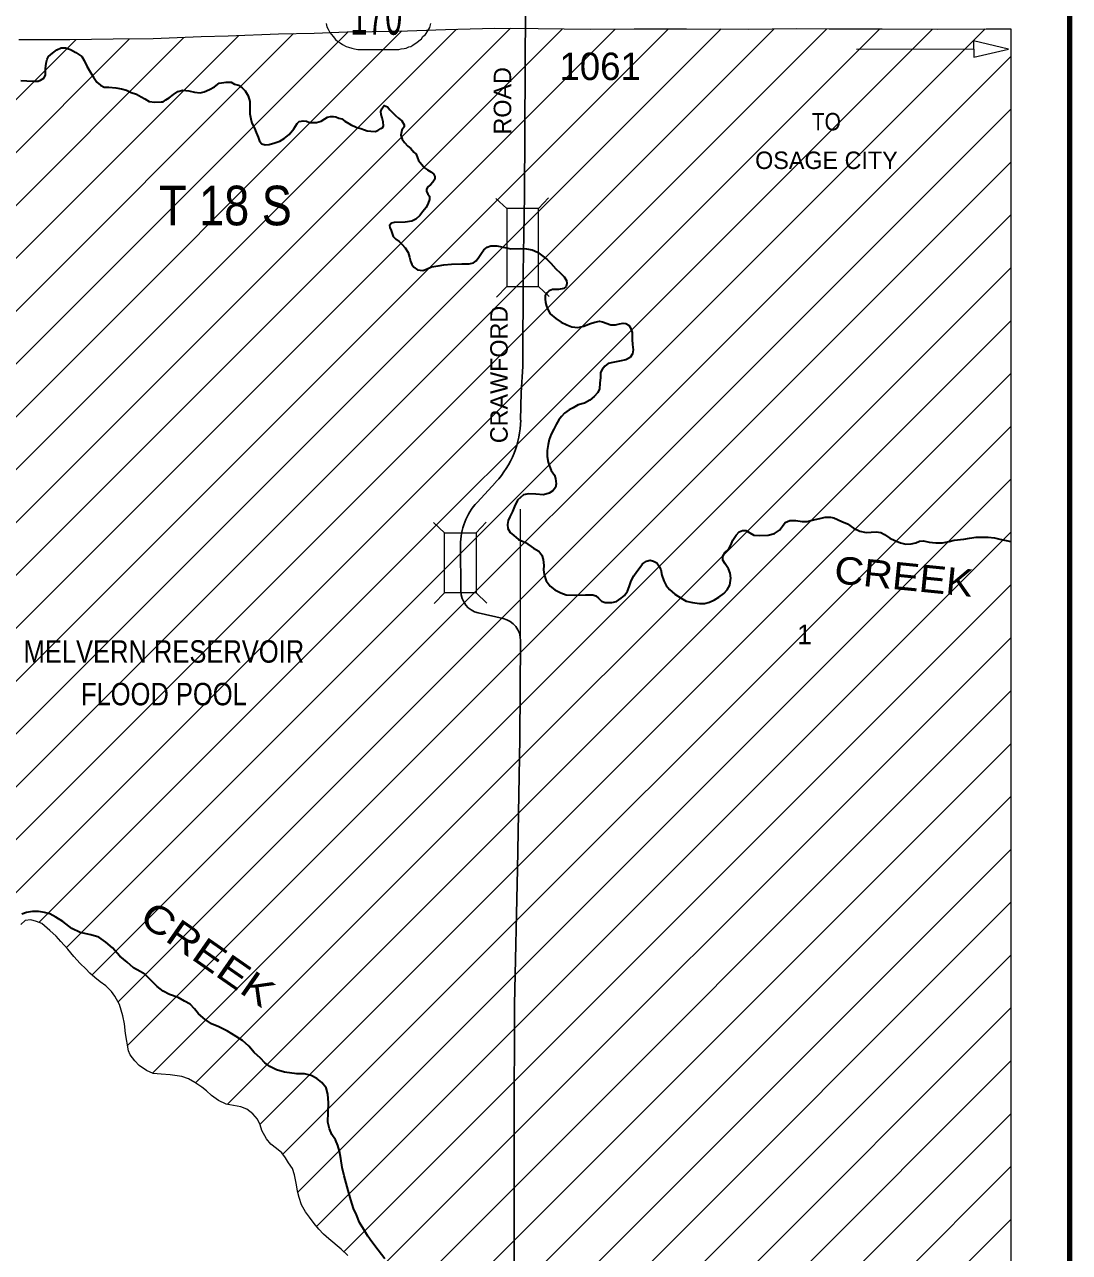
# Model space of a CAD drawing. Extents: x 467 to 471.45, y 2649.76 to 2653.71.
# Drawn here: x 470.085 to 470.879, y 2651.041 to 2651.974 of the extents above; entities that cross this region are included whole.
import ezdxf
from ezdxf.enums import TextEntityAlignment as Align

# ---------------------------------------------------------------- set-up
doc = ezdxf.new("R2010")
doc.units = 0
doc.header["$LTSCALE"] = 0.0068
doc.linetypes.add('MEDIUM_DASHED', pattern=[4.5, 3, -1.5])
for name, color, linetype, lineweight in [('14', 7, 'Continuous', 25), ('15', 7, 'MEDIUM_DASHED', 13), ('19', 7, 'Continuous', 13), ('21', 7, 'Continuous', 25), ('25', 7, 'Continuous', 13), ('35', 7, 'Continuous', 13), ('48', 7, 'Continuous', 106)]:
    doc.layers.add(name, color=color, linetype=linetype, lineweight=lineweight)
for name, color, linetype in [('28', 7, 'Continuous'), ('29', 7, 'Continuous'), ('45', 7, 'Continuous'), ('46', 7, 'Continuous'), ('49', 7, 'Continuous')]:
    doc.layers.add(name, color=color, linetype=linetype)

msp = doc.modelspace()

# ---------------------------------------------------------------- linework, layer by layer
at = {"layer": '14'}
for p, q in [((470.4625, 2651.694318), (470.462121, 2651.673295)), ((470.428977, 2651.610795), (470.443371, 2651.626326)), ((470.416477, 2651.578409), (470.416667, 2651.543371)), ((470.429924, 2651.526894), (470.448864, 2651.522538))]:
    msp.add_line(p, q, dxfattribs=at)
for points in [[(470.4625, 2651.694318), (470.463826, 2651.714015), (470.464015, 2651.785417), (470.465152, 2651.843939), (470.46553, 2651.941477), (470.465909, 2651.986364)], [(470.462121, 2651.505682), (470.461553, 2651.43125), (470.459848, 2651.332008), (470.457576, 2651.229167), (470.457197, 2651.135417), (470.457197, 2651.061364), (470.457386, 2650.973674), (470.457008, 2650.873106), (470.456061, 2650.745833), (470.455682, 2650.635417), (470.458333, 2650.49678), (470.457765, 2650.411174), (470.458523, 2650.314583), (470.458144, 2650.188258), (470.458333, 2650.083523), (470.457765, 2649.978409), (470.457386, 2649.871591)]]:
    msp.add_lwpolyline(points, dxfattribs=at)
for centre, radius, start, end in [((470.391164, 2651.674579), 0.071023, 317.27888, 358.97763), ((470.463779, 2651.578734), 0.047349, 137.27889, 180.42729), ((470.433738, 2651.543485), 0.017046, 180.42729, 256.94625), ((470.445035, 2651.505871), 0.017046, 359.52828, 76.94624)]:
    msp.add_arc(centre, radius, start, end, dxfattribs=at)
at = {"layer": '15'}
msp.add_line((470.462121, 2651.505682), (470.462121, 2651.673295), dxfattribs=at)
at = {"layer": '19'}
msp.add_lwpolyline([(470.314205, 2651.974811), (470.314962, 2651.972348), (470.315909, 2651.970455), (470.317045, 2651.967992), (470.318371, 2651.966477), (470.319697, 2651.964773), (470.321402, 2651.962689), (470.323295, 2651.961174), (470.325, 2651.960038), (470.326705, 2651.958712), (470.329545, 2651.957386), (470.33125, 2651.956818), (470.333712, 2651.956061), (470.335795, 2651.955492), (470.338447, 2651.955114), (470.34053, 2651.955114), (470.367424, 2651.955114), (470.369508, 2651.955114), (470.371402, 2651.955492), (470.373485, 2651.955682), (470.375, 2651.956061), (470.377083, 2651.957008), (470.378598, 2651.957386), (470.380303, 2651.958333), (470.382008, 2651.95947), (470.383333, 2651.960227), (470.384848, 2651.961553), (470.386742, 2651.963068), (470.387879, 2651.964773), (470.389773, 2651.966477), (470.391477, 2651.969129), (470.392992, 2651.97178), (470.39375, 2651.974811)], dxfattribs=at)
at = {"layer": '21'}
for p, q in [((470.443371, 2651.841856), (470.451515, 2651.834091)), ((470.483333, 2651.842235), (470.475568, 2651.834091)), ((470.451515, 2651.775), (470.44375, 2651.766856)), ((470.475568, 2651.775), (470.483712, 2651.767235)), ((470.396023, 2651.595455), (470.404167, 2651.587689)), ((470.435985, 2651.595833), (470.42822, 2651.587689)), ((470.404167, 2651.542045), (470.396402, 2651.533902)), ((470.42822, 2651.542045), (470.436364, 2651.53428))]:
    msp.add_line(p, q, dxfattribs=at)
at = {"layer": '21', "lineweight": 13}
msp.add_line((470.42822, 2651.542045), (470.404167, 2651.542045), dxfattribs=at)
msp.add_lwpolyline([(470.475568, 2651.775), (470.475568, 2651.834091), (470.451515, 2651.834091), (470.451515, 2651.775)], close=True, dxfattribs=at)
msp.add_lwpolyline([(470.404167, 2651.542045), (470.404167, 2651.587689), (470.42822, 2651.587689), (470.42822, 2651.542045)], dxfattribs=at)
at = {"layer": '25'}
for p, q in [((469.855114, 2651.492614), (470.331061, 2651.968561)), ((469.883144, 2651.480303), (470.37178, 2651.969129)), ((469.905682, 2651.462879), (470.413258, 2651.970455)), ((469.906061, 2651.342614), (470.533902, 2651.970455)), ((469.921023, 2651.438068), (470.454356, 2651.971212)), ((469.924621, 2651.401515), (470.493939, 2651.970833)), ((469.9375, 2651.615152), (470.289583, 2651.967235)), ((469.938258, 2651.334659), (470.574432, 2651.970833)), ((469.969886, 2651.326136), (470.614394, 2651.970644)), ((469.998106, 2651.314205), (470.654735, 2651.970833)), ((470.022348, 2651.298295), (470.694886, 2651.970833)), ((470.042992, 2651.278788), (470.735038, 2651.970833)), ((470.096023, 2651.291667), (470.775, 2651.970455)), ((470.116856, 2651.272348), (470.815152, 2651.970644)), ((469.933523, 2651.77197), (470.124242, 2651.9625)), ((469.944129, 2651.742235), (470.164962, 2651.963068)), ((469.950379, 2651.708333), (470.20625, 2651.964205)), ((469.952083, 2651.669886), (470.247917, 2651.96572)), ((470.136364, 2651.251515), (470.834659, 2651.949811)), ((470.15625, 2651.23125), (470.834659, 2651.909659)), ((470.163258, 2651.198106), (470.834659, 2651.869508)), ((470.182386, 2651.177083), (470.834659, 2651.829356)), ((470.215152, 2651.169697), (470.834659, 2651.789015)), ((470.239015, 2651.15322), (470.834659, 2651.748864)), ((470.264015, 2651.138068), (470.834659, 2651.708712)), ((470.281439, 2651.11553), (470.834659, 2651.668561)), ((470.292803, 2651.086553), (470.834659, 2651.628409)), ((470.307008, 2651.060606), (470.834659, 2651.588258)), ((470.327841, 2651.041288), (470.834659, 2651.548106)), ((470.349621, 2651.022917), (470.834659, 2651.507955)), ((470.364962, 2650.997917), (470.834659, 2651.467614)), ((470.387689, 2650.980492), (470.834659, 2651.427462)), ((470.405303, 2650.958144), (470.834659, 2651.387311)), ((470.420076, 2650.932576), (470.834659, 2651.347159)), ((470.431629, 2650.903977), (470.834659, 2651.307008)), ((470.434091, 2650.866288), (470.834659, 2651.266856)), ((470.470076, 2650.862121), (470.834659, 2651.226705)), ((470.482576, 2650.83447), (470.834659, 2651.186364)), ((470.485417, 2650.79697), (470.834659, 2651.146212)), ((470.506061, 2650.777652), (470.834659, 2651.106061)), ((470.537311, 2650.768561), (470.834659, 2651.065909))]:
    msp.add_line(p, q, dxfattribs=at)
for points in [[(470.080871, 2651.962689), (470.119508, 2651.9625), (470.152462, 2651.963068), (470.182765, 2651.963258), (470.219318, 2651.964773), (470.239773, 2651.965341), (470.27803, 2651.967045), (470.305114, 2651.967424), (470.330303, 2651.968561), (470.36875, 2651.968939), (470.405114, 2651.970265), (470.442424, 2651.971212), (470.475379, 2651.971023), (470.514962, 2651.970455), (470.548295, 2651.970644), (470.588258, 2651.970833), (470.635038, 2651.970455), (470.671591, 2651.971023), (470.696591, 2651.970644), (470.736742, 2651.970833), (470.778788, 2651.970455), (470.815909, 2651.970644), (470.834659, 2651.970644), (470.834659, 2650.608333)], [(470.330682, 2651.038447), (470.325758, 2651.043371), (470.316288, 2651.051136), (470.312311, 2651.054735), (470.308712, 2651.058523), (470.305303, 2651.062689), (470.301705, 2651.067614), (470.298674, 2651.07178), (470.295644, 2651.077083), (470.29375, 2651.082576), (470.292424, 2651.087311), (470.291667, 2651.092235), (470.290341, 2651.099811), (470.288636, 2651.104545), (470.285795, 2651.108902), (470.283523, 2651.112689), (470.280682, 2651.116477), (470.276705, 2651.119886), (470.272348, 2651.123106), (470.268939, 2651.127083), (470.265341, 2651.133523), (470.264205, 2651.137689), (470.262121, 2651.142045), (470.258523, 2651.146212), (470.253977, 2651.149621), (470.249432, 2651.151515), (470.238447, 2651.153409), (470.232386, 2651.15625), (470.227083, 2651.160038), (470.223485, 2651.163636), (470.219886, 2651.166477), (470.214583, 2651.170076), (470.209659, 2651.172727), (470.204735, 2651.174432), (470.195833, 2651.175758), (470.188826, 2651.176326), (470.182955, 2651.176894), (470.177841, 2651.179167), (470.172159, 2651.182765), (470.168939, 2651.186553), (470.165341, 2651.190909), (470.164015, 2651.194129), (470.161932, 2651.207197), (470.160985, 2651.214583), (470.159848, 2651.220644), (470.157386, 2651.229356), (470.153788, 2651.235606), (470.151136, 2651.239205), (470.14697, 2651.243371), (470.142614, 2651.246591), (470.138447, 2651.249811), (470.134659, 2651.25303), (470.131629, 2651.25625), (470.127462, 2651.260417), (470.122538, 2651.26572), (470.117992, 2651.271212), (470.112689, 2651.277083), (470.109091, 2651.281061), (470.104356, 2651.285606), (470.098295, 2651.29072), (470.094129, 2651.292424), (470.089962, 2651.293561), (470.085606, 2651.293182), (470.082386, 2651.290152)]]:
    msp.add_lwpolyline(points, dxfattribs=at)
at = {"layer": '25', "lineweight": 35}
for points in [[(470.082197, 2651.931439), (470.091477, 2651.930871), (470.095455, 2651.930871), (470.097348, 2651.931818), (470.099811, 2651.933333), (470.100947, 2651.935606), (470.101136, 2651.940341), (470.101515, 2651.944508), (470.102273, 2651.947727), (470.103409, 2651.949621), (470.10625, 2651.952273), (470.109659, 2651.954735), (470.113068, 2651.95625), (470.116288, 2651.95625), (470.120076, 2651.955114), (470.124053, 2651.952841), (470.128598, 2651.949811), (470.130492, 2651.946591), (470.132576, 2651.942235), (470.135038, 2651.938068), (470.1375, 2651.934091), (470.140152, 2651.930114), (470.142803, 2651.927841), (470.145644, 2651.926515), (470.149053, 2651.926326), (470.154545, 2651.925947), (470.158902, 2651.925), (470.162689, 2651.924053), (470.166098, 2651.922348), (470.170265, 2651.921023), (470.173674, 2651.919129), (470.176515, 2651.917424), (470.179924, 2651.91553), (470.184091, 2651.914962), (470.188826, 2651.915152), (470.190341, 2651.915341), (470.192424, 2651.916856), (470.195076, 2651.918371), (470.198295, 2651.920833), (470.201705, 2651.923106), (470.205303, 2651.924053), (470.210038, 2651.923485), (470.214394, 2651.922538), (470.218561, 2651.92197), (470.221591, 2651.922727), (470.225568, 2651.924621), (470.229356, 2651.926705), (470.232955, 2651.929356), (470.238447, 2651.930303), (470.242045, 2651.930303), (470.244697, 2651.928788), (470.247727, 2651.927841), (470.250568, 2651.925947), (470.252841, 2651.923485), (470.255114, 2651.919886), (470.25625, 2651.91553), (470.256439, 2651.911364), (470.256439, 2651.906061), (470.257008, 2651.902273), (470.257955, 2651.899053), (470.259848, 2651.895265), (470.261174, 2651.892045), (470.262689, 2651.888447), (470.263636, 2651.885417), (470.265341, 2651.883333), (470.267992, 2651.882576), (470.271023, 2651.882765), (470.275379, 2651.884091), (470.279167, 2651.885417), (470.282386, 2651.887311), (470.286174, 2651.89053), (470.289773, 2651.894697), (470.292235, 2651.898864), (470.293939, 2651.900189), (470.29697, 2651.900758), (470.299432, 2651.900568), (470.301705, 2651.899621), (470.304167, 2651.899432), (470.307008, 2651.899432)], [(470.307008, 2651.899432), (470.310417, 2651.900568), (470.313258, 2651.902273), (470.315341, 2651.903598), (470.317614, 2651.904167), (470.319886, 2651.904167), (470.321591, 2651.903788), (470.323864, 2651.902841), (470.326136, 2651.902273), (470.328409, 2651.900568), (470.331439, 2651.898864), (470.333523, 2651.897538), (470.335606, 2651.89678), (470.337689, 2651.895833), (470.34072, 2651.895076), (470.343371, 2651.893939), (470.345455, 2651.893182), (470.348295, 2651.892992), (470.351515, 2651.892803), (470.353598, 2651.893561), (470.355871, 2651.895076), (470.357386, 2651.895833), (470.357955, 2651.89697), (470.357765, 2651.9), (470.356818, 2651.90303), (470.356061, 2651.905682), (470.355871, 2651.907955), (470.356629, 2651.910038), (470.357576, 2651.911553), (470.358523, 2651.9125), (470.360985, 2651.911553), (470.362689, 2651.90928), (470.364773, 2651.907197), (470.367045, 2651.904924), (470.369318, 2651.902841), (470.37178, 2651.900758), (470.373485, 2651.897727), (470.373485, 2651.896212), (470.37178, 2651.89375), (470.371023, 2651.889962), (470.372159, 2651.886932), (470.373864, 2651.88428), (470.376515, 2651.881629), (470.378598, 2651.879735), (470.381061, 2651.876894), (470.382765, 2651.875379), (470.383712, 2651.872727), (470.38447, 2651.870644), (470.386932, 2651.867614), (470.389015, 2651.864962), (470.391288, 2651.863447), (470.39375, 2651.861932), (470.396023, 2651.860417), (470.39697, 2651.858523), (470.39697, 2651.856439), (470.395455, 2651.854167), (470.393561, 2651.852273), (470.391477, 2651.850568), (470.39053, 2651.848864), (470.39053, 2651.847348), (470.391667, 2651.845076), (470.392803, 2651.843561), (470.392803, 2651.840909), (470.391856, 2651.838258), (470.390341, 2651.835038), (470.387879, 2651.831818), (470.385417, 2651.828977), (470.382386, 2651.826136), (470.379356, 2651.824432), (470.374432, 2651.823674), (470.365909, 2651.823485), (470.364015, 2651.823106), (470.3625, 2651.821212), (470.362689, 2651.819697), (470.363636, 2651.817424), (470.364394, 2651.815152), (470.365341, 2651.812879), (470.367235, 2651.810795), (470.369697, 2651.809091), (470.37178, 2651.807197), (470.374432, 2651.804167), (470.376705, 2651.800758), (470.377652, 2651.797159), (470.378409, 2651.794129), (470.379545, 2651.791667), (470.381061, 2651.789583), (470.383712, 2651.7875), (470.387689, 2651.787121), (470.39053, 2651.788068), (470.394318, 2651.789773), (470.399432, 2651.79053), (470.403788, 2651.791288), (470.409659, 2651.791856), (470.417424, 2651.792045), (470.422917, 2651.792235), (470.426326, 2651.792803), (470.42822, 2651.794508), (470.430303, 2651.797159), (470.432386, 2651.800189), (470.434091, 2651.802652)], [(470.434091, 2651.802652), (470.436553, 2651.804735), (470.439583, 2651.805871), (470.444129, 2651.805871), (470.45, 2651.804545), (470.454735, 2651.803598), (470.462121, 2651.803788), (470.466667, 2651.803598), (470.470833, 2651.802841), (470.475, 2651.800947), (470.47803, 2651.798674), (470.482008, 2651.795644), (470.485038, 2651.792614), (470.488826, 2651.788258), (470.492045, 2651.785417), (470.495265, 2651.782197), (470.49697, 2651.779356), (470.497159, 2651.777083), (470.49678, 2651.775), (470.494886, 2651.773295), (470.490909, 2651.772727), (470.486364, 2651.772538), (470.483902, 2651.771591), (470.482197, 2651.770076), (470.480871, 2651.767803), (470.480682, 2651.76553), (470.481061, 2651.762689), (470.481818, 2651.760038), (470.483333, 2651.756439), (470.484659, 2651.754167), (470.488826, 2651.750568), (470.492992, 2651.747727), (470.497159, 2651.745833), (470.501136, 2651.744129), (470.505682, 2651.74375), (470.510038, 2651.744697), (470.514394, 2651.746591), (470.518561, 2651.747727), (470.52197, 2651.748485), (470.524242, 2651.748106), (470.530682, 2651.745833), (470.534091, 2651.745833), (470.537311, 2651.746591), (470.539962, 2651.74697), (470.542045, 2651.74678), (470.544318, 2651.745455), (470.545644, 2651.743371), (470.54697, 2651.739962), (470.54697, 2651.734659), (470.547159, 2651.730871), (470.547727, 2651.726705), (470.547159, 2651.723674), (470.545455, 2651.721023), (470.542045, 2651.719129), (470.537311, 2651.718182), (470.532197, 2651.717045), (470.528598, 2651.716288), (470.526136, 2651.714394), (470.524053, 2651.711742), (470.522917, 2651.709659), (470.522727, 2651.705871), (470.522348, 2651.701326), (470.52197, 2651.697159), (470.520833, 2651.694318), (470.517992, 2651.691288), (470.514583, 2651.688447), (470.510606, 2651.686174), (470.505871, 2651.685038), (470.502083, 2651.682765), (470.499053, 2651.681061), (470.495455, 2651.678598), (470.493182, 2651.676136), (470.491098, 2651.673485), (470.489015, 2651.670076), (470.487311, 2651.666477), (470.485417, 2651.662689), (470.483902, 2651.658712), (470.482955, 2651.654924), (470.482386, 2651.650189), (470.482386, 2651.645644), (470.482955, 2651.641477), (470.484091, 2651.638447), (470.485417, 2651.635038), (470.487879, 2651.631439), (470.488636, 2651.628977), (470.489015, 2651.625), (470.488636, 2651.622159), (470.486553, 2651.619508), (470.483712, 2651.617803), (470.479545, 2651.616667), (470.473674, 2651.617045), (470.468182, 2651.617235), (470.464205, 2651.616667), (470.461932, 2651.614583), (470.459848, 2651.6125), (470.457576, 2651.607765), (470.455871, 2651.603788), (470.453788, 2651.599811), (470.452652, 2651.59697), (470.452083, 2651.594129)], [(470.452083, 2651.594129), (470.452273, 2651.591098), (470.454167, 2651.587879), (470.456818, 2651.585795), (470.460606, 2651.582576), (470.46572, 2651.580303), (470.47197, 2651.576136), (470.475947, 2651.573674), (470.47822, 2651.570644), (470.479356, 2651.567424), (470.479735, 2651.562879), (470.479545, 2651.559659), (470.480114, 2651.556061), (470.481629, 2651.551326), (470.484659, 2651.547159), (470.488068, 2651.544318), (470.492614, 2651.542045), (470.49678, 2651.54053), (470.50322, 2651.540341), (470.511364, 2651.54053), (470.517045, 2651.54053), (470.519318, 2651.539773), (470.521402, 2651.538068), (470.523485, 2651.535795), (470.526326, 2651.534848), (470.531439, 2651.534659), (470.534848, 2651.535606), (470.538447, 2651.538068), (470.541098, 2651.540152), (470.543371, 2651.543371), (470.544697, 2651.54678), (470.546212, 2651.551326), (470.548106, 2651.554924), (470.550379, 2651.558333), (470.552841, 2651.561553), (470.554735, 2651.564205), (470.557765, 2651.566288), (470.560606, 2651.566856), (470.563068, 2651.566288), (470.56553, 2651.564962), (470.567235, 2651.562689), (470.56875, 2651.559848), (470.569318, 2651.555492), (470.570833, 2651.551326), (470.572727, 2651.547727), (470.575189, 2651.544697), (470.579167, 2651.541098), (470.584091, 2651.538068), (470.587879, 2651.535795), (470.592614, 2651.534848), (470.597917, 2651.533902), (470.601894, 2651.534091), (470.605682, 2651.535038), (470.60947, 2651.536742), (470.612689, 2651.538826), (470.616477, 2651.541477), (470.618939, 2651.544318), (470.621212, 2651.547917), (470.62197, 2651.55322), (470.621402, 2651.557008), (470.620076, 2651.560417), (470.617424, 2651.564015), (470.61572, 2651.567045), (470.61572, 2651.570076), (470.617424, 2651.573106), (470.620455, 2651.575568), (470.62197, 2651.57822), (470.623485, 2651.582008), (470.625947, 2651.585985), (470.62822, 2651.588447), (470.630682, 2651.589394), (470.633144, 2651.589394), (470.636364, 2651.587689), (470.639394, 2651.585985), (470.643371, 2651.585606), (470.650189, 2651.585985), (470.654924, 2651.587311), (470.658902, 2651.589773), (470.661174, 2651.592803), (470.663258, 2651.595455), (470.666667, 2651.59697), (470.671212, 2651.59697), (470.675947, 2651.596402), (470.679924, 2651.596402), (470.683712, 2651.597348), (470.689394, 2651.598485), (470.693561, 2651.599621), (470.697538, 2651.599621), (470.7, 2651.599053), (470.70625, 2651.596212), (470.710417, 2651.594508), (470.714962, 2651.591288), (470.719886, 2651.589015), (470.724811, 2651.587879), (470.732386, 2651.588447), (470.735795, 2651.588068), (470.738636, 2651.586553), (470.742614, 2651.583523), (470.746402, 2651.581818), (470.750758, 2651.580114)], [(470.750758, 2651.580114), (470.754735, 2651.579167), (470.758902, 2651.579356), (470.762311, 2651.580114), (470.765152, 2651.581439), (470.768182, 2651.581629), (470.772538, 2651.580682), (470.777652, 2651.580114), (470.782765, 2651.580114), (470.787689, 2651.581061), (470.791667, 2651.582197), (470.798864, 2651.582955), (470.80322, 2651.583712), (470.808333, 2651.58447), (470.813068, 2651.58447), (470.817424, 2651.58447), (470.822159, 2651.583902), (470.826326, 2651.582955), (470.834659, 2651.581061)], [(470.108902, 2651.295644), (470.104356, 2651.298106), (470.100379, 2651.299242), (470.095644, 2651.3), (470.091098, 2651.299811), (470.086553, 2651.299242), (470.083144, 2651.297917)], [(470.358902, 2651.035985), (470.353788, 2651.042614), (470.349053, 2651.048864), (470.346023, 2651.05322), (470.342992, 2651.058144), (470.339773, 2651.063636), (470.3375, 2651.069318), (470.335038, 2651.074242), (470.333144, 2651.080871), (470.331061, 2651.087879), (470.329545, 2651.093371), (470.32803, 2651.099053), (470.326515, 2651.105492), (470.325379, 2651.112121), (470.324432, 2651.117803), (470.323295, 2651.12197), (470.321402, 2651.126515), (470.318561, 2651.130492), (470.316856, 2651.134848), (470.31572, 2651.139773), (470.315909, 2651.147538), (470.316098, 2651.154545), (470.31572, 2651.161174), (470.314394, 2651.165909), (470.310985, 2651.169886), (470.307197, 2651.172917), (470.302841, 2651.175379), (470.297917, 2651.176515), (470.292045, 2651.176515), (470.282576, 2651.177841), (470.276705, 2651.179545), (470.271402, 2651.182008), (470.267803, 2651.184848), (470.264394, 2651.188447), (470.259659, 2651.192803), (470.255492, 2651.197538), (470.250758, 2651.201894), (470.246023, 2651.204924), (470.239394, 2651.209091), (470.232765, 2651.212311), (470.227083, 2651.214583), (470.222348, 2651.217803), (470.217424, 2651.222159), (470.214394, 2651.225947), (470.210985, 2651.229545), (470.206629, 2651.231818), (470.201894, 2651.234659), (470.195265, 2651.236742), (470.19053, 2651.239394), (470.185795, 2651.242992), (470.181061, 2651.247727), (470.176515, 2651.252273), (470.172917, 2651.254356), (470.167992, 2651.257197), (470.163068, 2651.261364), (470.157576, 2651.266098), (470.151894, 2651.272348), (470.14697, 2651.276705), (470.141477, 2651.280303), (470.135417, 2651.282197), (470.127462, 2651.283902), (470.121023, 2651.287121), (470.114205, 2651.292235), (470.108902, 2651.295644)]]:
    msp.add_lwpolyline(points, dxfattribs=at)
at = {"layer": '35'}
msp.add_line((470.806439, 2651.955303), (470.717235, 2651.955114), dxfattribs=at)
msp.add_lwpolyline([(470.806439, 2651.949242), (470.832765, 2651.955303), (470.80625, 2651.961553)], close=True, dxfattribs=at)
at = {"layer": '48'}
msp.add_lwpolyline([(466.996591, 2649.824242), (466.996591, 2653.706818), (470.879167, 2653.706818), (470.879167, 2649.824242)], close=True, dxfattribs=at)

# ---------------------------------------------------------------- texts
at = {"layer": '19', "width": 0.55}
msp.add_text('170', height=0.0322, dxfattribs=at).set_placement((470.352462, 2651.966288), align=Align.CENTER)
at = {"layer": '28', "width": 0.85}
for s, p in [('MELVERN RESERVOIR', (470.191004, 2651.489015)), ('FLOOD POOL', (470.191004, 2651.456629))]:
    msp.add_text(s, height=0.01705, dxfattribs=at).set_placement(p, align=Align.CENTER)
at = {"layer": '29'}
msp.add_text('1061', height=0.02083, dxfattribs=at).set_placement((470.522538, 2651.931818), align=Align.CENTER)
for rotation, width, p in [(354.282, 1.1, (470.752277, 2651.544273)), (325.14, 1.2, (470.218478, 2651.259047))]:
    msp.add_text('CREEK', height=0.02083, rotation=rotation, dxfattribs=dict(at, width=width)).set_placement(p, align=Align.CENTER)
at = {"layer": '35', "width": 0.9}
msp.add_text('TO', height=0.01326, dxfattribs=at).set_placement((470.694413, 2651.893561), align=Align.CENTER)
at = {"layer": '35'}
msp.add_text('OSAGE CITY', height=0.01326, dxfattribs=at).set_placement((470.694508, 2651.864205), align=Align.CENTER)
at = {"layer": '45'}
msp.add_text('1', height=0.01496, dxfattribs=at).set_placement((470.677841, 2651.50303), align=Align.CENTER)
at = {"layer": '46', "width": 0.85}
msp.add_text('T 18 S', height=0.03011, dxfattribs=at).set_placement((470.237784, 2651.821402), align=Align.CENTER)
at = {"layer": '49'}
for s, p in [('ROAD', (470.454924, 2651.916004)), ('CRAWFORD', (470.452273, 2651.708049))]:
    msp.add_text(s, height=0.01326, rotation=90, dxfattribs=at).set_placement(p, align=Align.CENTER)

doc.saveas('drawing.dxf')
